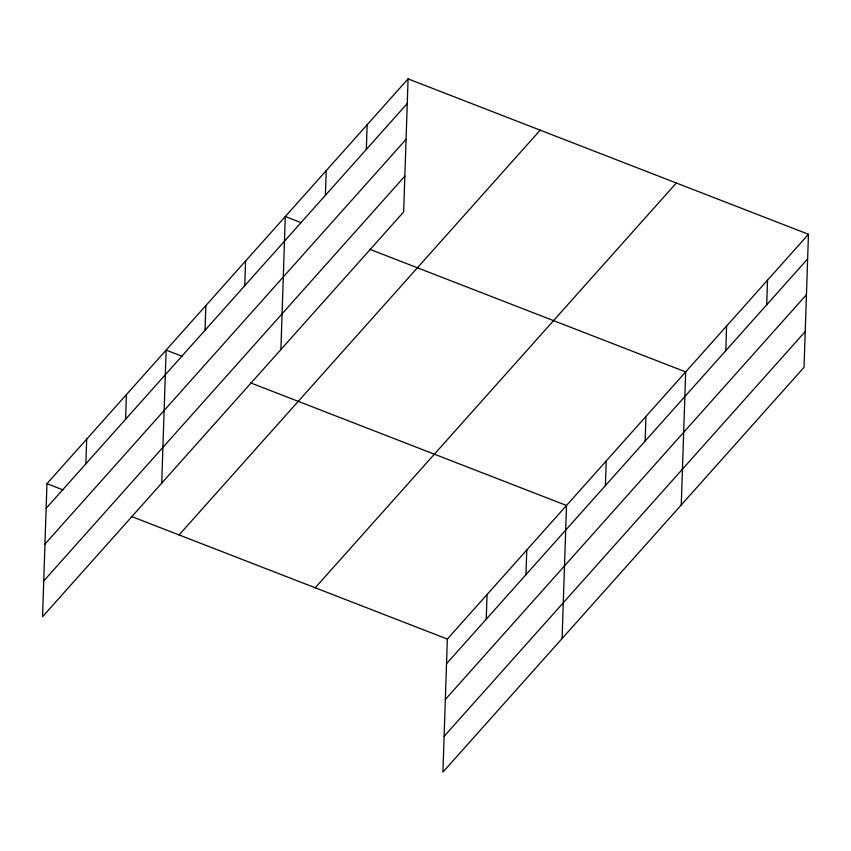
<?xml version="1.0" encoding="UTF-8"?>
<svg xmlns="http://www.w3.org/2000/svg" width="851" height="851" viewBox="0 0 851 851"><rect width="100%" height="100%" fill="white"/><g stroke="black" fill="none" stroke-linecap="round" stroke-linejoin="round"><path stroke-width="1.28" d="M408.076 78.888L46.965 483.666L42.55 616.72L403.661 211.942L408.076 78.888L808.45 234.28L804.035 367.334L442.924 772.112L447.339 639.058L808.45 234.28M85.866 463.795L86.685 439.137M125.586 419.277L126.405 394.609M161.722 483.145L166.126 350.091L182.04 356.261M205.038 330.22L205.857 305.562M244.758 285.691L245.577 261.034M280.883 349.57L285.298 216.505L301.201 222.685M325.401 195.294L326.22 170.636M366.334 149.425L367.153 124.757M486.24 619.198L487.059 594.53M525.961 574.67L526.78 550.001M562.096 638.537L566.5 505.483L250.545 382.844M605.412 485.613L606.231 460.955M645.132 441.095L645.952 416.426M681.257 504.962L685.672 371.908L369.706 249.269M725.775 350.686L726.594 326.029M766.708 304.818L767.528 280.149M46.145 508.324L407.257 103.545M44.954 544.097L406.076 139.319M43.741 580.956L404.853 176.168M179.082 534.939L540.204 130.16M315.21 587.775L676.322 182.997M446.52 663.716L807.631 258.938M445.328 699.49L806.45 294.712M444.116 736.349L805.227 331.56M46.965 483.666L62.868 489.836M131.373 516.429L447.339 639.058"/></g></svg>
